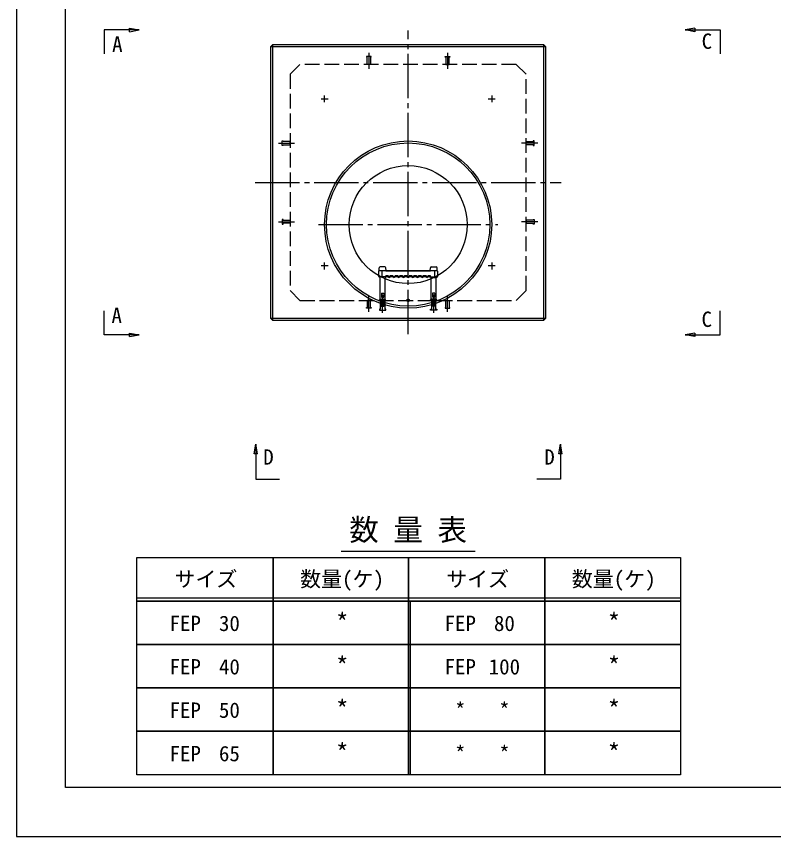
# Model space of a CAD drawing. Units: millimetres, scale not verified. Extents: x -6898 to 6898, y -3792 to 3911.
# Drawn here: x -3602 to 249, y -3792 to 380 of the extents above; entities that cross this region are included whole.
import ezdxf
from ezdxf.enums import TextEntityAlignment as Align

# ---------------------------------------------------------------- set-up
doc = ezdxf.new("R2010")
doc.units = ezdxf.units.MM
doc.header["$LTSCALE"] = 25
doc.header["$PDMODE"] = 32
doc.header["$PDSIZE"] = 12.5
for name, pattern in [('CHAIN2', [12, 9, -1, 1, -1]), ('DASHED2', [3, 2, -1]), ('DASHED3', [4, 3, -1])]:
    doc.linetypes.add(name, pattern=pattern)
for name, color, linetype in [('0-0_0', 4, 'Continuous'), ('0-B_00枠', 4, 'Continuous'), ('0-C_01構造物', 3, 'Continuous'), ('0-D_02補助線', 4, 'DASHED2'), ('0-F_04文字', 7, 'Continuous')]:
    doc.layers.add(name, color=color, linetype=linetype)
doc.styles.add('ＭＳ ゴシック', font='')
doc.styles.get('ＭＳ ゴシック').set_extended_font_data('MS Gothic')

msp = doc.modelspace()

# ---------------------------------------------------------------- linework, layer by layer
at = {"layer": '0-0_0'}
for p, q in [((-3601.55, 3633.47), (-3601.55, -3791.53)), ((-2988.66, -2593.66), (-2988.66, -2372.89)), ((-2296.26, -2593.66), (-2296.26, -2372.89)), ((-1606.87, -2593.66), (-1606.87, -2372.89)), ((-914.47, -2593.66), (-914.47, -2372.89)), ((-2988.66, -2814.43), (-2988.66, -2593.66)), ((-2296.26, -2814.43), (-2296.26, -2593.66)), ((-1606.87, -2814.43), (-1606.87, -2593.66)), ((-914.47, -2814.43), (-914.47, -2593.66)), ((-2988.66, -3035.19), (-2988.66, -2814.43)), ((-2296.26, -3035.19), (-2296.26, -2814.43)), ((-1606.87, -3035.19), (-1606.87, -2814.43)), ((-914.47, -3035.19), (-914.47, -2814.43)), ((-2988.66, -3255.95), (-2988.66, -3035.19)), ((-2296.26, -3255.95), (-2296.26, -3035.19)), ((-1606.87, -3255.95), (-1606.87, -3035.19)), ((-914.47, -3255.95), (-914.47, -3035.19)), ((-2988.66, -3476.72), (-2988.66, -3255.95)), ((-2296.26, -3476.72), (-2296.26, -3255.95)), ((-1606.87, -3476.72), (-1606.87, -3255.95)), ((-914.47, -3476.72), (-914.47, -3255.95))]:
    msp.add_line(p, q, dxfattribs=at)
at = {"layer": '0-0_0', "color": 6}
msp.add_line((6648.45, -3541.53), (-3351.55, -3541.53), dxfattribs=at)
msp.add_lwpolyline([(-3351.55, -3541.53), (-3351.55, 2257.68), (-3351.55, 3383.47)], dxfattribs=at)
at = {"layer": '0-B_00枠'}
for p, q in [((-1950.85, -2339.33), (-1268.12, -2339.78)), ((-2988.66, -2576.99), (-225.07, -2576.99)), ((-1598.54, -2593.66), (-1598.54, -3476.72))]:
    msp.add_line(p, q, dxfattribs=at)
for points in [[(-3601.55, -3791.53), (6898.45, -3791.53), (6898.45, 3633.47), (-3601.55, 3633.47)], [(-2988.66, -2372.89), (-2296.26, -2372.89), (-2296.26, -2593.66), (-2988.66, -2593.66)], [(-2296.26, -2372.89), (-1606.87, -2372.89), (-1606.87, -2593.66), (-2296.26, -2593.66)], [(-1606.87, -2372.89), (-914.47, -2372.89), (-914.47, -2593.66), (-1606.87, -2593.66)], [(-914.47, -2372.89), (-225.07, -2372.89), (-225.07, -2593.66), (-914.47, -2593.66)], [(-2988.66, -2593.66), (-2296.26, -2593.66), (-2296.26, -2814.43), (-2988.66, -2814.43)], [(-2296.26, -2593.66), (-1606.87, -2593.66), (-1606.87, -2814.43), (-2296.26, -2814.43)], [(-1606.87, -2593.66), (-914.47, -2593.66), (-914.47, -2814.43), (-1606.87, -2814.43)], [(-914.47, -2593.66), (-225.07, -2593.66), (-225.07, -2814.43), (-914.47, -2814.43)], [(-2988.66, -2814.43), (-2296.26, -2814.43), (-2296.26, -3035.19), (-2988.66, -3035.19)], [(-2296.26, -2814.43), (-1606.87, -2814.43), (-1606.87, -3035.19), (-2296.26, -3035.19)], [(-1606.87, -2814.43), (-914.47, -2814.43), (-914.47, -3035.19), (-1606.87, -3035.19)], [(-914.47, -2814.43), (-225.07, -2814.43), (-225.07, -3035.19), (-914.47, -3035.19)], [(-2988.66, -3035.19), (-2296.26, -3035.19), (-2296.26, -3255.95), (-2988.66, -3255.95)], [(-2296.26, -3035.19), (-1606.87, -3035.19), (-1606.87, -3255.95), (-2296.26, -3255.95)], [(-1606.87, -3035.19), (-914.47, -3035.19), (-914.47, -3255.95), (-1606.87, -3255.95)], [(-914.47, -3035.19), (-225.07, -3035.19), (-225.07, -3255.95), (-914.47, -3255.95)], [(-2988.66, -3255.95), (-2296.26, -3255.95), (-2296.26, -3476.72), (-2988.66, -3476.72)], [(-2296.26, -3255.95), (-1606.87, -3255.95), (-1606.87, -3476.72), (-2296.26, -3476.72)], [(-1606.87, -3255.95), (-914.47, -3255.95), (-914.47, -3476.72), (-1606.87, -3476.72)], [(-914.47, -3255.95), (-225.07, -3255.95), (-225.07, -3476.72), (-914.47, -3476.72)]]:
    msp.add_lwpolyline(points, dxfattribs=at)
at = {"layer": '0-C_01構造物'}
for p, q in [((-2299.48, 235.79), (-2309.48, 225.79)), ((-2299.48, 235.79), (-2309.48, 225.79)), ((-919.48, 235.79), (-2299.48, 235.79)), ((-909.48, 225.79), (-919.48, 235.79)), ((-909.48, -1154.21), (-909.48, 225.79)), ((-2299.48, -1164.21), (-919.48, -1164.21)), ((-919.48, -1164.21), (-909.48, -1154.21))]:
    msp.add_line(p, q, dxfattribs=at)
msp.add_lwpolyline([(-2309.48, 225.79), (-2309.48, -1154.21), (-2299.48, -1164.21)], dxfattribs=at)
msp.add_circle((-1609.48, -679.21), 300, dxfattribs=at)
at = {"layer": '0-D_02補助線', "linetype": 'Continuous'}
for p, q in [((-2977.05, 310.79), (-3155.29, 310.79)), ((-3155.29, 310.79), (-3155.29, 189.91)), ((-3026.29, 302.1), (-3026.29, 319.47)), ((-3026.29, 319.47), (-2977.05, 310.79)), ((-3026.29, 302.1), (-2977.05, 310.79)), ((-151.42, 319.47), (-200.66, 310.79)), ((-200.66, 310.79), (-22.42, 310.79)), ((-151.42, 302.1), (-200.66, 310.79)), ((-151.42, 319.47), (-151.42, 302.1)), ((-22.42, 310.79), (-22.42, 189.91)), ((-909.48, 225.79), (-2309.48, 225.79)), ((-2299.48, 235.79), (-2299.48, -1164.21)), ((-919.48, -1164.21), (-919.48, 235.79)), ((-1759.48, -916.21), (-1759.48, -942.21)), ((-1757.18, -914.21), (-1756.65, -899.04)), ((-1727.31, -894.21), (-1751.65, -894.21)), ((-1743.64, -914.21), (-1743.64, -944.21)), ((-1722.48, -916.63), (-1722.48, -914.21)), ((-1496.48, -916.63), (-1722.48, -916.63)), ((-1721.78, -914.21), (-1722.31, -899.04)), ((-1497.18, -914.21), (-1496.65, -899.04)), ((-1496.48, -916.63), (-1496.48, -914.21)), ((-1491.65, -894.21), (-1467.31, -894.21)), ((-1475.32, -914.21), (-1475.32, -944.21)), ((-1461.78, -914.21), (-1462.31, -899.04)), ((-1459.48, -916.21), (-1459.48, -942.21)), ((-1717.48, -944.21), (-1757.48, -944.21)), ((-1751.98, -1058.21), (-1751.98, -950.21)), ((-1723.98, -947.21), (-1726.98, -950.21)), ((-1726.98, -1058.21), (-1726.98, -950.21)), ((-1723.98, -944.21), (-1723.98, -947.21)), ((-1722.48, -944.21), (-1722.48, -939.21)), ((-1717.48, -939.21), (-1722.48, -939.21)), ((-1496.48, -939.21), (-1501.48, -939.21)), ((-1501.48, -944.21), (-1461.48, -944.21)), ((-1496.48, -944.21), (-1496.48, -939.21)), ((-1494.98, -944.21), (-1494.98, -947.21)), ((-1463.98, -947.21), (-1494.98, -947.21)), ((-1494.98, -947.21), (-1491.98, -950.21)), ((-1466.98, -950.21), (-1491.98, -950.21)), ((-1491.98, -1058.21), (-1491.98, -950.21)), ((-1463.98, -947.21), (-1466.98, -950.21)), ((-1466.98, -1058.21), (-1466.98, -950.21)), ((-1463.98, -944.21), (-1463.98, -947.21)), ((-3155.29, -1239.21), (-3155.29, -1118.34)), ((-22.42, -1239.21), (-22.42, -1118.34)), ((-2309.48, -1154.21), (-909.48, -1154.21)), ((-2977.05, -1239.21), (-3155.29, -1239.21)), ((-3026.29, -1247.89), (-3026.29, -1230.53)), ((-3026.29, -1230.53), (-2977.05, -1239.21)), ((-3026.29, -1247.89), (-2977.05, -1239.21)), ((-151.42, -1230.53), (-200.66, -1239.21)), ((-200.66, -1239.21), (-22.42, -1239.21)), ((-151.42, -1247.89), (-200.66, -1239.21)), ((-151.42, -1230.53), (-151.42, -1247.89)), ((-2393.16, -1844.67), (-2384.48, -1795.43)), ((-2384.48, -1795.43), (-2384.48, -1973.67)), ((-2375.8, -1844.67), (-2384.48, -1795.43)), ((-843.16, -1844.67), (-834.48, -1795.43)), ((-834.48, -1795.43), (-834.48, -1973.67)), ((-825.8, -1844.67), (-834.48, -1795.43)), ((-2375.8, -1844.67), (-2393.16, -1844.67)), ((-825.8, -1844.67), (-843.16, -1844.67)), ((-2384.48, -1973.67), (-2263.6, -1973.67)), ((-834.48, -1973.67), (-955.36, -1973.67))]:
    msp.add_line(p, q, dxfattribs=at)
at = {"layer": '0-D_02補助線', "linetype": 'CHAIN2'}
for p, q in [((-1609.48, -1236.16), (-1609.48, 307.74)), ((-2051.98, -39.21), (-2016.98, -39.21)), ((-2034.48, -56.71), (-2034.48, -21.71)), ((-1201.98, -39.21), (-1166.98, -39.21)), ((-1184.48, -21.71), (-1184.48, -56.71)), ((-2386.95, -464.21), (-832.02, -464.21)), ((-2065.19, -679.21), (-1153.78, -679.21)), ((-2034.48, -906.71), (-2034.48, -871.71)), ((-1184.48, -871.71), (-1184.48, -906.71)), ((-2016.98, -889.21), (-2051.98, -889.21)), ((-1166.98, -889.21), (-1201.98, -889.21)), ((-1739.48, -1127.61), (-1739.48, -1034.84)), ((-1739.48, -1037.98), (-1739.48, -1090.44)), ((-1479.48, -1127.61), (-1479.48, -1034.84)), ((-1479.48, -1037.98), (-1479.48, -1090.44))]:
    msp.add_line(p, q, dxfattribs=at)
at = {"layer": '0-D_02補助線', "color": 7, "linetype": 'CHAIN2'}
for p, q in [((-1809.48, 194.69), (-1809.48, 112.89)), ((-1409.48, 194.69), (-1409.48, 112.89)), ((-2268.38, -264.21), (-2186.58, -264.21)), ((-950.58, -264.21), (-1032.38, -264.21)), ((-2268.38, -664.21), (-2186.58, -664.21)), ((-950.58, -664.21), (-1032.38, -664.21)), ((-1809.48, -1123.11), (-1809.48, -1041.32)), ((-1409.48, -1123.11), (-1409.48, -1041.32))]:
    msp.add_line(p, q, dxfattribs=at)
at = {"layer": '0-D_02補助線', "linetype": 'DASHED3'}
for p, q in [((-2159.48, 135.79), (-2209.48, 85.79)), ((-1059.48, 135.79), (-2159.48, 135.79)), ((-1009.48, 85.79), (-1059.48, 135.79)), ((-1009.48, -1014.21), (-1009.48, 85.79)), ((-1059.48, -1064.21), (-1009.48, -1014.21)), ((-2159.48, -1064.21), (-1059.48, -1064.21))]:
    msp.add_line(p, q, dxfattribs=at)
at = {"layer": '0-D_02補助線'}
for p, q in [((-1745.42, -1028.21), (-1745.42, -1048.21)), ((-1473.55, -1028.21), (-1473.55, -1048.21)), ((-1754.98, -1061.21), (-1751.98, -1058.21)), ((-1754.98, -1061.21), (-1723.98, -1061.21)), ((-1754.98, -1064.21), (-1754.98, -1061.21)), ((-1723.98, -1064.21), (-1754.98, -1064.21)), ((-1751.98, -1058.21), (-1726.98, -1058.21)), ((-1746.48, -1066.21), (-1747.48, -1064.21)), ((-1747.48, -1066.21), (-1731.48, -1066.21)), ((-1745.42, -1048.21), (-1733.55, -1048.21)), ((-1732.48, -1066.21), (-1731.48, -1064.21)), ((-1723.98, -1061.21), (-1726.98, -1058.21)), ((-1723.98, -1064.21), (-1723.98, -1061.21)), ((-1494.98, -1061.21), (-1491.98, -1058.21)), ((-1463.98, -1061.21), (-1494.98, -1061.21)), ((-1494.98, -1064.21), (-1494.98, -1061.21)), ((-1494.98, -1064.21), (-1463.98, -1064.21)), ((-1466.98, -1058.21), (-1491.98, -1058.21)), ((-1486.48, -1066.21), (-1487.48, -1064.21)), ((-1471.48, -1066.21), (-1487.48, -1066.21)), ((-1473.55, -1048.21), (-1485.42, -1048.21)), ((-1472.48, -1066.21), (-1471.48, -1064.21)), ((-1463.98, -1061.21), (-1466.98, -1058.21)), ((-1463.98, -1064.21), (-1463.98, -1061.21))]:
    msp.add_line(p, q, dxfattribs=at)
at = {"layer": '0-D_02補助線', "color": 134}
for p, q in [((-1747.48, -1092.71), (-1747.48, -1064.21)), ((-1746.48, -1094.21), (-1746.48, -1066.21)), ((-1732.48, -1094.21), (-1732.48, -1066.21)), ((-1731.48, -1092.71), (-1731.48, -1064.21)), ((-1487.48, -1092.71), (-1487.48, -1064.21)), ((-1486.48, -1094.21), (-1486.48, -1066.21)), ((-1472.48, -1094.21), (-1472.48, -1066.21)), ((-1471.48, -1092.71), (-1471.48, -1064.21)), ((-1747.48, -1092.71), (-1731.48, -1092.71)), ((-1746.48, -1094.21), (-1747.48, -1092.71)), ((-1746.48, -1094.21), (-1732.48, -1094.21)), ((-1732.48, -1094.21), (-1731.48, -1092.71)), ((-1471.48, -1092.71), (-1487.48, -1092.71)), ((-1486.48, -1094.21), (-1487.48, -1092.71)), ((-1472.48, -1094.21), (-1486.48, -1094.21)), ((-1472.48, -1094.21), (-1471.48, -1092.71))]:
    msp.add_line(p, q, dxfattribs=at)
at = {"layer": '0-D_02補助線', "color": 7}
for points in [[(-1801.23, 171.79), (-1797.48, 171.79), (-1797.48, 175.79), (-1821.48, 175.79), (-1821.48, 171.79), (-1817.73, 171.79)], [(-1801.23, 171.79), (-1801.23, 135.79), (-1817.73, 135.79), (-1817.73, 171.79)], [(-1417.73, 171.79), (-1421.48, 171.79), (-1421.48, 175.79), (-1397.48, 175.79), (-1397.48, 171.79), (-1401.23, 171.79)], [(-1417.73, 171.79), (-1417.73, 135.79), (-1401.23, 135.79), (-1401.23, 171.79)], [(-2245.48, -272.46), (-2245.48, -276.21), (-2249.48, -276.21), (-2249.48, -252.21), (-2245.48, -252.21), (-2245.48, -255.96)], [(-2245.48, -272.46), (-2209.48, -272.46), (-2209.48, -255.96), (-2245.48, -255.96)], [(-973.48, -272.46), (-1009.48, -272.46), (-1009.48, -255.96), (-973.48, -255.96)], [(-973.48, -272.46), (-973.48, -276.21), (-969.48, -276.21), (-969.48, -252.21), (-973.48, -252.21), (-973.48, -255.96)], [(-2245.48, -655.96), (-2245.48, -652.21), (-2249.48, -652.21), (-2249.48, -676.21), (-2245.48, -676.21), (-2245.48, -672.46)], [(-2245.48, -655.96), (-2209.48, -655.96), (-2209.48, -672.46), (-2245.48, -672.46)], [(-973.48, -655.96), (-1009.48, -655.96), (-1009.48, -672.46), (-973.48, -672.46)], [(-973.48, -655.96), (-973.48, -652.21), (-969.48, -652.21), (-969.48, -676.21), (-973.48, -676.21), (-973.48, -672.46)], [(-1801.23, -1100.21), (-1801.23, -1064.21), (-1817.73, -1064.21), (-1817.73, -1100.21)], [(-1417.73, -1100.21), (-1417.73, -1064.21), (-1401.23, -1064.21), (-1401.23, -1100.21)], [(-1801.23, -1100.21), (-1797.48, -1100.21), (-1797.48, -1104.21), (-1821.48, -1104.21), (-1821.48, -1100.21), (-1817.73, -1100.21)], [(-1417.73, -1100.21), (-1421.48, -1100.21), (-1421.48, -1104.21), (-1397.48, -1104.21), (-1397.48, -1100.21), (-1401.23, -1100.21)]]:
    msp.add_lwpolyline(points, dxfattribs=at)
at = {"layer": '0-D_02補助線', "linetype": 'DASHED3'}
msp.add_lwpolyline([(-2209.48, 85.79), (-2209.48, -1014.21), (-2159.48, -1064.21)], dxfattribs=at)
at = {"layer": '0-D_02補助線', "linetype": 'Continuous'}
for points in [[(-1461.48, -914.21), (-1496.48, -914.21), (-1722.48, -914.21), (-1757.18, -914.21)], [(-1754.98, -944.21), (-1754.98, -947.21), (-1751.98, -950.21)]]:
    msp.add_lwpolyline(points, dxfattribs=at)
at = {"layer": '0-D_02補助線'}
for points in [[(-1745.42, -1028.21), (-1733.55, -1028.21), (-1733.55, -1048.21)], [(-1473.55, -1028.21), (-1485.42, -1028.21), (-1485.42, -1048.21)], [(-1750.38, -1109.71), (-1750.38, -1064.21), (-1728.58, -1064.21), (-1728.58, -1109.71)], [(-1468.58, -1109.71), (-1468.58, -1064.21), (-1490.38, -1064.21), (-1490.38, -1109.71)], [(-1750.38, -1109.71), (-1755.48, -1109.71), (-1755.48, -1114.21), (-1723.48, -1114.21), (-1723.48, -1109.71), (-1728.58, -1109.71)], [(-1468.58, -1109.71), (-1463.48, -1109.71), (-1463.48, -1114.21), (-1495.48, -1114.21), (-1495.48, -1109.71), (-1490.38, -1109.71)]]:
    msp.add_lwpolyline(points, dxfattribs=at)
at = {"layer": '0-D_02補助線', "linetype": 'Continuous'}
for radius in [425, 415]:
    msp.add_circle((-1609.48, -678.71), radius, dxfattribs=at)
for centre, radius, start, end in [((-1757.48, -916.21), 2, 90, 180), ((-1751.65, -899.21), 5, 90, 177.995), ((-1727.31, -899.21), 5, 2.005, 90), ((-1491.65, -899.21), 5, 90, 177.995), ((-1467.31, -899.21), 5, 2.005, 90), ((-1461.48, -916.21), 2, 0, 90), ((-1757.48, -942.21), 2, 180, 270), ((-1717.48, -956.21), 17, 53.1301, 90), ((-1717.48, -956.21), 17, 53.1301, 90), ((-1717.48, -956.21), 12, 53.1301, 90), ((-1705.48, -940.21), 8, 233.13607, 306.87587), ((-1705.48, -940.21), 3, 233.1301, 306.8699), ((-1693.48, -956.21), 17, 53.1301, 126.8699), ((-1693.48, -956.21), 12, 53.13408, 126.87388), ((-1681.48, -940.21), 8, 233.13607, 306.87587), ((-1681.48, -940.21), 3, 233.1301, 306.8699), ((-1669.48, -956.21), 17, 53.1301, 126.8699), ((-1669.48, -956.21), 12, 53.13408, 126.87388), ((-1657.48, -940.21), 8, 233.13607, 306.87587), ((-1657.48, -940.21), 3, 233.1301, 306.8699), ((-1645.48, -956.21), 17, 53.1301, 126.8699), ((-1645.48, -956.21), 12, 53.13408, 126.87388), ((-1633.48, -940.21), 8, 233.13607, 306.87587), ((-1633.48, -940.21), 3, 233.1301, 306.8699), ((-1621.48, -956.21), 17, 53.1301, 126.8699), ((-1621.48, -956.21), 12, 53.13408, 126.87388), ((-1609.48, -940.21), 8, 233.13607, 306.87587), ((-1609.48, -940.21), 3, 233.1301, 306.8699), ((-1597.48, -956.21), 17, 53.1301, 126.8699), ((-1597.48, -956.21), 12, 53.13408, 126.87388), ((-1585.48, -940.21), 8, 233.13607, 306.87587), ((-1585.48, -940.21), 3, 233.1301, 306.8699), ((-1573.48, -956.21), 17, 53.1301, 126.8699), ((-1573.48, -956.21), 12, 53.13408, 126.87388), ((-1561.48, -940.21), 8, 233.13607, 306.87587), ((-1561.48, -940.21), 3, 233.1301, 306.8699), ((-1549.48, -956.21), 17, 53.1301, 126.8699), ((-1549.48, -956.21), 12, 53.13408, 126.87388), ((-1537.48, -940.21), 8, 233.13607, 306.87587), ((-1537.48, -940.21), 3, 233.1301, 306.8699), ((-1525.48, -956.21), 17, 53.1301, 126.8699), ((-1525.48, -956.21), 12, 53.13408, 126.87388), ((-1513.48, -940.21), 8, 233.13607, 306.87587), ((-1513.48, -940.21), 3, 233.1301, 306.8699), ((-1501.48, -956.21), 17, 90, 126.8699), ((-1501.48, -956.21), 12, 90, 126.8699), ((-1461.48, -942.21), 2, 270, 0)]:
    msp.add_arc(centre, radius, start, end, dxfattribs=at)
at = {"layer": '0-D_02補助線', "color": 7}
msp.add_point((-1609.48, -1064.21), dxfattribs=at)

# ---------------------------------------------------------------- texts
at = {"layer": '0-D_02補助線', "style": 'ＭＳ ゴシック'}
for s, p in [('C', (-116.96, 191.32)), ('A', (-3114.95, 176.12)), ('A', (-3118.09, -1203.44)), ('C', (-117.73, -1222.92)), ('D', (-2346.38, -1923.6)), ('D', (-917.26, -1923.6))]:
    msp.add_text(s, height=78.2, dxfattribs=at).set_placement(p, align=Align.BOTTOM_LEFT)
at = {"layer": '0-F_04文字', "style": 'ＭＳ ゴシック'}
msp.add_text('数 量 表', height=109.8, dxfattribs=at).set_placement((-1909, -2318.99), align=Align.BOTTOM_LEFT)
at = {"layer": '0-F_04文字', "color": 3, "style": 'ＭＳ ゴシック'}
for s, height, p in [('サイズ', 78.2, (-2797.97, -2544.19)), ('数量(ケ)', 78.2, (-2158.9, -2544.19)), ('サイズ', 78.2, (-1416.17, -2544.19)), ('数量(ケ)', 78.2, (-777.1, -2544.19)), ('FEP', 78.2, (-2822.86, -2769.57)), ('30', 78.2, (-2571.63, -2769.57)), ('*', 93.84, (-1976.56, -2778.13)), ('FEP', 78.2, (-1424.39, -2769.57)), ('80', 78.2, (-1173.17, -2769.57)), ('*', 93.84, (-594.77, -2778.13)), ('*', 93.84, (-1976.56, -2998.9)), ('*', 93.84, (-594.77, -2998.9)), ('FEP', 78.2, (-2822.86, -2990.34)), ('40', 78.2, (-2571.63, -2990.34)), ('FEP', 78.2, (-1424.39, -2990.34)), ('100', 78.2, (-1199.84, -2990.34)), ('FEP', 78.2, (-2822.86, -3211.1)), ('50', 78.2, (-2571.63, -3211.1)), ('*', 93.84, (-1976.56, -3219.66)), ('*', 78.2, (-1371.06, -3211.1)), ('*', 78.2, (-1146.5, -3211.1)), ('*', 93.84, (-594.77, -3219.66)), ('FEP', 78.2, (-2822.86, -3431.87)), ('65', 78.2, (-2571.63, -3431.87)), ('*', 93.84, (-1976.56, -3440.43)), ('*', 78.2, (-1371.06, -3431.87)), ('*', 78.2, (-1146.5, -3431.87)), ('*', 93.84, (-594.77, -3440.43))]:
    msp.add_text(s, height=height, dxfattribs=at).set_placement(p, align=Align.BOTTOM_LEFT)

doc.saveas('drawing.dxf')
